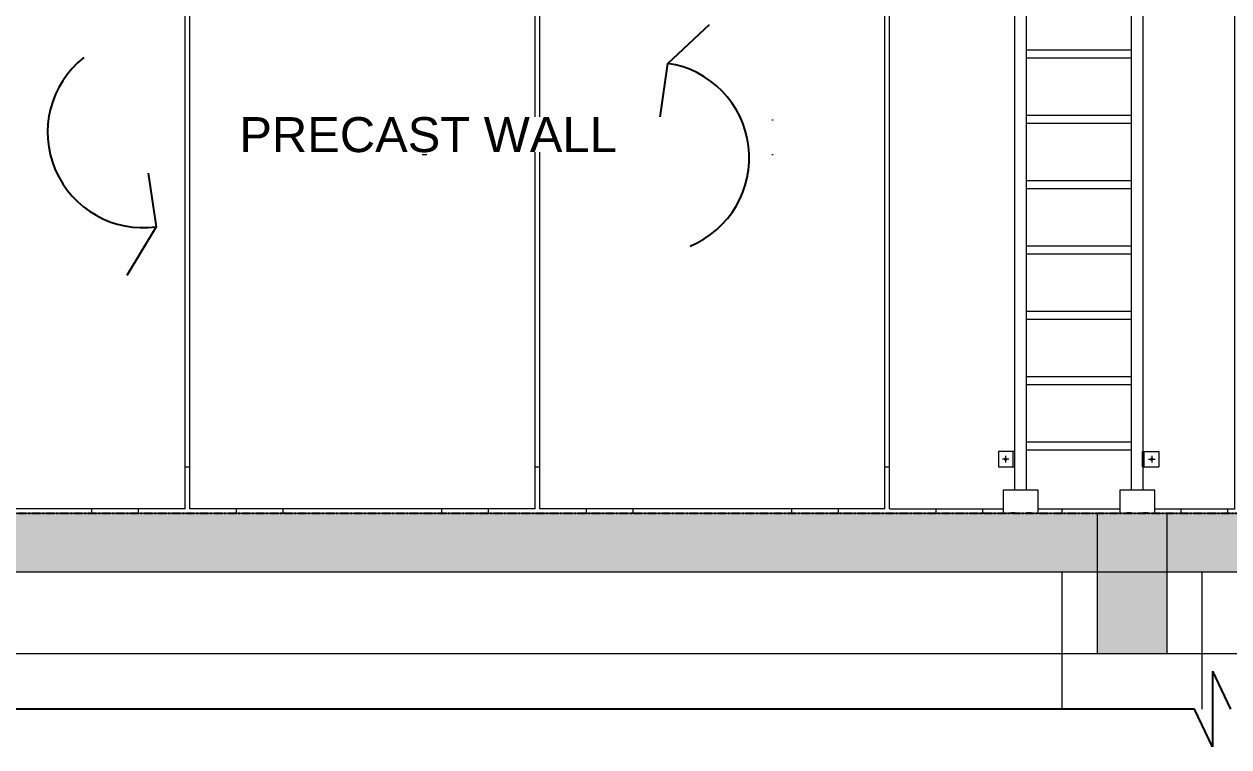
# Model space of a CAD drawing. Header units: millimetres. Extents: x -153298 to 620751, y -313239 to 250031.
# Drawn here: x 104967 to 110132, y 25325 to 28424 of the extents above; entities that cross this region are included whole.
import ezdxf

# ---------------------------------------------------------------- set-up
doc = ezdxf.new("R2010")
doc.units = ezdxf.units.MM
for name, pattern in [('CENTER', [2, 1.25, -0.25, 0.25, -0.25]), ('XKITLINE00', [0]), ('XKITLINE02', [4, 2, -2])]:
    doc.linetypes.add(name, pattern=pattern)
doc.layers.add('000 - EXISTING_BUILDING_MAIN_COLOR_1', color=1, linetype='Continuous')
doc.layers.add('000 - EXISTING_CONCRETE_MAIN_COLOR_1', color=1, linetype='Continuous')
doc.layers.add('Part', color=2, linetype='Continuous', lineweight=0)
doc.layers.add('Z-230_A_LEVEL', color=3, linetype='Continuous', lineweight=9)
doc.styles.add('Arial_2', font='arial.ttf', dxfattribs={"height": 3})

# ---------------------------------------------------------------- blocks, each defined once
blk = doc.blocks.new('*A9796')
at = {"layer": 'Part'}
blk.add_hatch(color=256, dxfattribs=at).paths.add_polyline_path([(866.566, -1.371), (762.273, -1.371), (762.273, 0.629), (866.566, 0.629)], flags=17)
blk = doc.blocks.new('*A9998')
at = {"layer": 'Part'}
blk.add_hatch(color=256, dxfattribs=at).paths.add_polyline_path([(812.566, -4.171), (812.566, 0.629), (814.966, 0.629), (814.966, -4.171)], flags=17)
blk = doc.blocks.new('*A25752495')
at = {"layer": '000 - EXISTING_BUILDING_MAIN_COLOR_1'}
blk.add_hatch(color=256, dxfattribs=at).paths.add_polyline_path([(814.448, 2.544), (814.458, 2.541), (814.468, 2.535), (814.477, 2.528), (814.484, 2.52), (814.489, 2.51), (814.492, 2.5), (814.493, 2.489), (814.492, 2.478), (814.489, 2.467), (814.484, 2.458), (814.477, 2.449), (814.468, 2.442), (814.458, 2.437), (814.448, 2.434), (814.437, 2.433), (814.426, 2.434), (814.416, 2.437), (814.406, 2.442), (814.397, 2.449), (814.39, 2.458), (814.385, 2.467), (814.382, 2.478), (814.381, 2.489), (814.382, 2.5), (814.385, 2.51), (814.39, 2.52), (814.397, 2.528), (814.406, 2.535), (814.416, 2.541), (814.426, 2.544), (814.437, 2.545)], flags=17)
at = {"layer": '000 - EXISTING_BUILDING_MAIN_COLOR_1', "linetype": 'XKITLINE00', "lineweight": 0}
for p, q in [((814.325, 2.489), (814.549, 2.489)), ((814.437, 2.601), (814.437, 2.377))]:
    blk.add_line(p, q, dxfattribs=at)
blk = doc.blocks.new('*A25762496')
at = {"layer": '000 - EXISTING_BUILDING_MAIN_COLOR_1', "linetype": 'XKITLINE02', "lineweight": 0}
for p, q in [((813.606112, 0.668862), (813.606112, 0.628862)), ((813.606112, 0.668862), (813.606112, 0.628862)), ((813.662112, 0.668862), (813.662112, 0.628862)), ((813.662112, 0.668862), (813.662112, 0.628862)), ((813.718112, 0.668862), (813.718112, 0.628862)), ((813.718112, 0.668862), (813.718112, 0.628862)), ((814.166112, 0.668862), (814.166112, 0.628862)), ((814.166112, 0.668862), (814.166112, 0.628862)), ((814.222112, 0.668862), (814.222112, 0.628862)), ((814.222112, 0.668862), (814.222112, 0.628862)), ((814.278112, 0.668862), (814.278112, 0.628862)), ((814.278112, 0.668862), (814.278112, 0.628862))]:
    blk.add_line(p, q, dxfattribs=at)
blk = doc.blocks.new('*A25772497')
at = {"layer": '000 - EXISTING_BUILDING_MAIN_COLOR_1', "linetype": 'XKITLINE00', "lineweight": 0}
for p, q in [((814.117003, 2.748862), (814.677003, 2.748862)), ((814.117003, 2.228862), (814.117003, 2.748862)), ((814.181003, 2.228862), (814.181003, 2.748862)), ((814.677003, 2.748862), (814.677003, 2.228862)), ((814.117003, 2.228862), (814.677003, 2.228862))]:
    blk.add_line(p, q, dxfattribs=at)
blk = doc.blocks.new('*A25782498')
at = {"layer": 'Part', "linetype": 'XKITLINE00', "lineweight": 0}
for p, q in [((815.446157, 0.628862), (815.446157, 0.788862)), ((817.046157, 0.628862), (817.046157, 0.788862))]:
    blk.add_line(p, q, dxfattribs=at)
blk = doc.blocks.new('*A25792499')
at = {"layer": '000 - EXISTING_BUILDING_MAIN_COLOR_1', "linetype": 'XKITLINE00', "lineweight": 0}
for p, q in [((810.142352, 12.044862), (813.742272, 12.044862)), ((810.142352, 11.772862), (813.742272, 11.772862))]:
    blk.add_line(p, q, dxfattribs=at)
blk = doc.blocks.new('*A25802500')
at = {"layer": '000 - EXISTING_BUILDING_MAIN_COLOR_1', "linetype": 'XKITLINE00', "lineweight": 0}
for p, q in [((810.142352, 9.804862), (813.742272, 9.804862)), ((810.142352, 9.532862), (813.742272, 9.532862))]:
    blk.add_line(p, q, dxfattribs=at)
blk = doc.blocks.new('*A25812501')
at = {"layer": '000 - EXISTING_BUILDING_MAIN_COLOR_1', "linetype": 'XKITLINE00', "lineweight": 0}
for p, q in [((810.142352, 7.564862), (813.742272, 7.564862)), ((810.142352, 7.292862), (813.742272, 7.292862))]:
    blk.add_line(p, q, dxfattribs=at)
blk = doc.blocks.new('*A25822502')
at = {"layer": '000 - EXISTING_BUILDING_MAIN_COLOR_1', "linetype": 'XKITLINE00', "lineweight": 0}
for p, q in [((810.142352, 5.324862), (813.742272, 5.324862)), ((810.142352, 5.052862), (813.742272, 5.052862))]:
    blk.add_line(p, q, dxfattribs=at)
blk = doc.blocks.new('*A25852505')
at = {"layer": '000 - EXISTING_BUILDING_MAIN_COLOR_1', "linetype": 'XKITLINE00', "lineweight": 0}
for p, q in [((810.142352, 14.284862), (813.742272, 14.284862)), ((810.142352, 14.012862), (813.742272, 14.012862))]:
    blk.add_line(p, q, dxfattribs=at)
blk = doc.blocks.new('*A25862506')
at = {"layer": '000 - EXISTING_BUILDING_MAIN_COLOR_1', "linetype": 'XKITLINE00', "lineweight": 0}
for p, q in [((810.142352, 16.524862), (813.742272, 16.524862)), ((810.142352, 16.252862), (813.742272, 16.252862))]:
    blk.add_line(p, q, dxfattribs=at)
blk = doc.blocks.new('*A26532566')
at = {"layer": 'Part', "linetype": 'XKITLINE00', "lineweight": 0}
for p, q in [((781.286157, 2.228857), (781.446157, 2.228857)), ((793.286157, 2.228857), (793.446157, 2.228857)), ((805.286157, 2.228857), (805.446157, 2.228857))]:
    blk.add_line(p, q, dxfattribs=at)
blk = doc.blocks.new('*A26542567')
at = {"layer": '000 - EXISTING_CONCRETE_MAIN_COLOR_1', "linetype": 'XKITLINE00', "lineweight": 0}
for p, q in [((770.118152, -4.171138), (812.566133, -4.171138)), ((814.966133, -4.171138), (864.16613, -4.171138))]:
    blk.add_line(p, q, dxfattribs=at)
blk = doc.blocks.new('*A26552568')
at = {"layer": 'Part', "linetype": 'XKITLINE00', "lineweight": 0}
for p, q in [((866.566152, 0.628857), (762.273467, 0.628857)), ((762.273467, -1.371143), (866.566152, -1.371143))]:
    blk.add_line(p, q, dxfattribs=at)
blk = doc.blocks.new('*A26562569')
at = {"layer": '000 - EXISTING_CONCRETE_MAIN_COLOR_1', "linetype": 'XKITLINE00', "lineweight": 0}
for p, q in [((811.366152, 0.628857), (811.366152, 0.788862)), ((811.366152, -6.078645), (811.366152, -1.371143)), ((816.166152, -6.078645), (816.166152, -1.371143))]:
    blk.add_line(p, q, dxfattribs=at)
blk = doc.blocks.new('*A26582571')
at = {"layer": '000 - EXISTING_BUILDING_MAIN_COLOR_1', "linetype": 'XKITLINE00', "lineweight": 0}
for p, q in [((793.446157, 0.788862), (793.446157, 31.628862)), ((805.286157, 0.788862), (805.286157, 31.628862)), ((805.286157, 0.788862), (793.446157, 0.788862))]:
    blk.add_line(p, q, dxfattribs=at)
blk = doc.blocks.new('*A26592572')
at = {"layer": 'Part', "linetype": 'XKITLINE00', "lineweight": 0}
for p, q in [((781.446157, 31.828862), (791.822123, 31.828862)), ((781.446157, 0.788862), (781.446157, 31.828862)), ((793.286157, 0.788862), (793.286157, 31.628862)), ((793.286157, 0.788862), (781.446157, 0.788862))]:
    blk.add_line(p, q, dxfattribs=at)
blk = doc.blocks.new('*A26602573')
at = {"layer": 'Part', "linetype": 'XKITLINE00', "lineweight": 0}
for p, q in [((769.446157, 31.828862), (781.286157, 31.828862)), ((769.446157, 0.788862), (769.446157, 31.828862)), ((781.286157, 0.788862), (781.286157, 31.828862)), ((781.286157, 0.788862), (769.446157, 0.788862))]:
    blk.add_line(p, q, dxfattribs=at)
blk = doc.blocks.new('*A26632576')
at = {"layer": 'Part', "linetype": 'XKITLINE00', "lineweight": 0}
for p, q in [((783.046157, 0.628862), (783.046157, 0.788862)), ((784.646157, 0.628862), (784.646157, 0.788862))]:
    blk.add_line(p, q, dxfattribs=at)
blk = doc.blocks.new('*A26642577')
at = {"layer": 'Part', "linetype": 'XKITLINE00', "lineweight": 0}
for p, q in [((778.086157, 0.628862), (778.086157, 0.788862)), ((779.686157, 0.628862), (779.686157, 0.788862))]:
    blk.add_line(p, q, dxfattribs=at)
blk = doc.blocks.new('*A26652578')
at = {"layer": '000 - EXISTING_BUILDING_MAIN_COLOR_1', "linetype": 'XKITLINE00', "lineweight": 0}
for p, q in [((790.086157, 0.628862), (790.086157, 0.788862)), ((791.686157, 0.628862), (791.686157, 0.788862))]:
    blk.add_line(p, q, dxfattribs=at)
blk = doc.blocks.new('*A26662579')
at = {"layer": '000 - EXISTING_BUILDING_MAIN_COLOR_1', "linetype": 'XKITLINE00', "lineweight": 0}
for p, q in [((802.086157, 0.628862), (802.086157, 0.788862)), ((803.686157, 0.628862), (803.686157, 0.788862))]:
    blk.add_line(p, q, dxfattribs=at)
blk = doc.blocks.new('*A26672580')
at = {"layer": '000 - EXISTING_BUILDING_MAIN_COLOR_1', "linetype": 'XKITLINE00', "lineweight": 0}
for p, q in [((795.046157, 0.628862), (795.046157, 0.788862)), ((796.646157, 0.628862), (796.646157, 0.788862))]:
    blk.add_line(p, q, dxfattribs=at)
blk = doc.blocks.new('*A26682581')
at = {"layer": '000 - EXISTING_BUILDING_MAIN_COLOR_1', "linetype": 'XKITLINE00', "lineweight": 0}
for p, q in [((814.542872, 34.569255), (814.542872, 40.868862)), ((814.942872, 40.868862), (814.542872, 40.868862)), ((814.942872, 34.428862), (814.942872, 40.868862)), ((813.742283, 33.569255), (814.542872, 34.569255)), ((814.142283, 33.428862), (814.942872, 34.428862)), ((813.742283, 1.428862), (813.742283, 33.569255)), ((814.142283, 29.188862), (814.142283, 33.428862)), ((814.142283, 18.788862), (814.142283, 28.628862)), ((814.142283, 1.428862), (814.142283, 18.228862))]:
    blk.add_line(p, q, dxfattribs=at)
blk = doc.blocks.new('*A26692582')
at = {"layer": '000 - EXISTING_BUILDING_MAIN_COLOR_1', "linetype": 'XKITLINE00', "lineweight": 0}
for p, q in [((809.341752, 40.868862), (808.941752, 40.868862)), ((808.941752, 40.868862), (808.941752, 34.428862)), ((809.341752, 34.569255), (809.341752, 40.868862)), ((808.941752, 34.428862), (809.742341, 33.428862)), ((810.142341, 33.569255), (809.341752, 34.569255)), ((810.142341, 1.428862), (810.142341, 33.569255)), ((809.742341, 29.188862), (809.742341, 33.428862)), ((809.742341, 18.788862), (809.742341, 28.628862)), ((809.742341, 1.428862), (809.742341, 18.228862))]:
    blk.add_line(p, q, dxfattribs=at)
blk = doc.blocks.new('*A26702583')
at = {"layer": 'Part', "linetype": 'XKITLINE00', "lineweight": 0}
for p, q in [((815.902123, 31.828862), (817.286157, 31.828862)), ((817.286157, 0.788862), (817.286157, 31.828862)), ((805.446157, 0.788862), (805.446157, 31.628862)), ((805.446157, 0.788862), (809.342134, 0.788862)), ((810.542134, 0.788862), (813.342099, 0.788862)), ((814.542099, 0.788862), (817.286157, 0.788862))]:
    blk.add_line(p, q, dxfattribs=at)
blk = doc.blocks.new('*A26712584')
at = {"layer": 'Part', "linetype": 'XKITLINE00', "lineweight": 0}
for p, q in [((814.966133, 0.628862), (812.566133, 0.628862)), ((812.566133, 0.628862), (812.566133, -4.171138)), ((814.966133, -4.171138), (814.966133, 0.628862)), ((812.566133, -4.171138), (814.966133, -4.171138))]:
    blk.add_line(p, q, dxfattribs=at)
blk = doc.blocks.new('*A26732586')
at = {"layer": '000 - EXISTING_BUILDING_MAIN_COLOR_1', "linetype": 'XKITLINE00', "lineweight": 0}
for p, q in [((810.542134, 1.428862), (809.342134, 1.428862)), ((809.342134, 1.428862), (809.342134, 0.628862)), ((810.542134, 0.628862), (810.542134, 1.428862))]:
    blk.add_line(p, q, dxfattribs=at)
blk = doc.blocks.new('*A26742587')
at = {"layer": '000 - EXISTING_BUILDING_MAIN_COLOR_1'}
blk.add_hatch(color=256, dxfattribs=at).paths.add_polyline_path([(809.412, 2.434), (809.401, 2.437), (809.392, 2.442), (809.383, 2.449), (809.376, 2.458), (809.371, 2.467), (809.368, 2.478), (809.367, 2.489), (809.368, 2.5), (809.371, 2.51), (809.376, 2.52), (809.383, 2.528), (809.392, 2.535), (809.401, 2.541), (809.412, 2.544), (809.423, 2.545), (809.434, 2.544), (809.444, 2.541), (809.454, 2.535), (809.462, 2.528), (809.469, 2.52), (809.474, 2.51), (809.478, 2.5), (809.479, 2.489), (809.478, 2.478), (809.474, 2.467), (809.469, 2.458), (809.462, 2.449), (809.454, 2.442), (809.444, 2.437), (809.434, 2.434), (809.423, 2.433)], flags=17)
at = {"layer": '000 - EXISTING_BUILDING_MAIN_COLOR_1', "linetype": 'XKITLINE00', "lineweight": 0}
for p, q in [((809.535, 2.489), (809.311, 2.489)), ((809.423, 2.601), (809.423, 2.377))]:
    blk.add_line(p, q, dxfattribs=at)
blk = doc.blocks.new('*A26752588')
at = {"layer": '000 - EXISTING_BUILDING_MAIN_COLOR_1', "linetype": 'XKITLINE02', "lineweight": 0}
for p, q in [((809.606512, 0.668862), (809.606512, 0.628862)), ((809.606512, 0.668862), (809.606512, 0.628862)), ((809.662512, 0.668862), (809.662512, 0.628862)), ((809.662512, 0.668862), (809.662512, 0.628862)), ((809.718512, 0.668862), (809.718512, 0.628862)), ((809.718512, 0.668862), (809.718512, 0.628862)), ((810.166512, 0.668862), (810.166512, 0.628862)), ((810.166512, 0.668862), (810.166512, 0.628862)), ((810.222512, 0.668862), (810.222512, 0.628862)), ((810.222512, 0.668862), (810.222512, 0.628862)), ((810.278512, 0.668862), (810.278512, 0.628862)), ((810.278512, 0.668862), (810.278512, 0.628862))]:
    blk.add_line(p, q, dxfattribs=at)
blk = doc.blocks.new('*A26762589')
at = {"layer": '000 - EXISTING_BUILDING_MAIN_COLOR_1', "linetype": 'XKITLINE00', "lineweight": 0}
for p, q in [((809.742661, 2.748862), (809.182661, 2.748862)), ((809.182661, 2.748862), (809.182661, 2.228862)), ((809.678661, 2.228862), (809.678661, 2.748862)), ((809.742661, 2.228862), (809.742661, 2.748862)), ((809.182661, 2.228862), (809.742661, 2.228862))]:
    blk.add_line(p, q, dxfattribs=at)
blk = doc.blocks.new('*A26772590')
at = {"layer": '000 - EXISTING_BUILDING_MAIN_COLOR_1', "linetype": 'XKITLINE00', "lineweight": 0}
for p, q in [((807.046157, 0.628862), (807.046157, 0.788862)), ((808.646157, 0.628862), (808.646157, 0.788862))]:
    blk.add_line(p, q, dxfattribs=at)
blk = doc.blocks.new('*A26782591')
at = {"layer": '000 - EXISTING_BUILDING_MAIN_COLOR_1', "linetype": 'XKITLINE00', "lineweight": 0}
for p, q in [((814.542099, 1.428862), (813.342099, 1.428862)), ((813.342099, 1.428862), (813.342099, 0.628862)), ((814.542099, 0.628862), (814.542099, 1.428862))]:
    blk.add_line(p, q, dxfattribs=at)
blk = doc.blocks.new('*A26792592')
at = {"layer": '000 - EXISTING_BUILDING_MAIN_COLOR_1', "linetype": 'XKITLINE00', "lineweight": 0}
for p, q in [((810.142352, 3.084862), (813.742272, 3.084862)), ((810.142352, 2.812862), (813.742272, 2.812862))]:
    blk.add_line(p, q, dxfattribs=at)
blk = doc.blocks.new('*A19351875')
at = {"layer": '000 - EXISTING_BUILDING_MAIN_COLOR_1', "linetype": 'XKITLINE00', "lineweight": 0}
for p, q in [((649.863606, -41.94437), (650.023606, -41.94437)), ((661.863606, -41.94437), (661.903604, -41.94437)), ((649.863606, -43.14437), (650.023606, -43.14437)), ((661.863606, -43.14437), (661.903604, -43.14437))]:
    blk.add_line(p, q, dxfattribs=at)
blk = doc.blocks.new('*A19361876')
at = {"layer": 'Part', "linetype": 'XKITLINE00', "lineweight": 0}
blk.add_line((638.943535, -45.14437), (638.943621, -45.14437), dxfattribs=at)

msp = doc.modelspace()

# ---------------------------------------------------------------- linework, layer by layer
at = {"color": 1, "linetype": 'CENTER', "ltscale": 30}
msp.add_line((114157.3911, 26325.8988), (100044.4995, 26325.8988), dxfattribs=at)
at = {"color": 1}
for p, q in [((110062.1291, 25649.649), (110062.1291, 25325.2117)), ((110062.1291, 25649.649), (110139.6885, 25487.4303)), ((109984.5697, 25487.4303), (102967.2226, 25487.4303)), ((110062.1291, 25325.2117), (109984.5697, 25487.4303))]:
    msp.add_line(p, q, dxfattribs=at)
at = {"color": 3}
for points in [[(107694.6381, 28025.323), (107726.1716, 28255.4716), (107905.1458, 28421.4308)], [(105498.7, 27784.5202), (105532.4697, 27554.689), (105406.7588, 27345.4738)]]:
    msp.add_lwpolyline(points, dxfattribs=at)
for centre, start, end in [((105476.9491, 27960.1993), 128.467033, 277.7961948), ((107666.6329, 27850.5318), 292.3065204, 81.6356822)]:
    msp.add_arc(centre, 409.2935, start, end, dxfattribs=at)

# ---------------------------------------------------------------- block references
at = {"lineweight": 0, "xscale": 125, "yscale": 125, "zscale": 125}
for name, p in [('*A26692582', (7997.111, 26247.291)), ('*A26682581', (7997.111, 26247.291)), ('*A26602573', (7997.111, 26247.291)), ('*A26592572', (7997.111, 26247.291)), ('*A26702583', (7997.111, 26247.291)), ('*A26582571', (7997.111, 26247.291)), ('*A25862506', (7997.111, 26247.291)), ('*A19351875', (25439.9588, 33257.0108)), ('*A25852505', (7997.111, 26247.291)), ('*A25792499', (7997.111, 26247.291)), ('*A19361876', (25439.9588, 33257.0108)), ('*A25802500', (7997.111, 26247.291)), ('*A25812501', (7997.111, 26247.291)), ('*A25822502', (7997.111, 26247.291)), ('*A26792592', (7997.111, 26247.291)), ('*A26762589', (7997.111, 26247.291)), ('*A26742587', (7997.111, 26247.291)), ('*A25772497', (7997.111, 26247.291)), ('*A25752495', (7997.111, 26247.291)), ('*A26532566', (7997.111, 26247.291)), ('*A26732586', (7997.111, 26247.291)), ('*A26782591', (7997.111, 26247.291)), ('*A26642577', (7997.111, 26247.291)), ('*A26632576', (7997.111, 26247.291)), ('*A26652578', (7997.111, 26247.291)), ('*A26672580', (7997.111, 26247.291)), ('*A26662579', (7997.111, 26247.291)), ('*A26772590', (7997.111, 26247.291)), ('*A26562569', (7997.111, 26247.291)), ('*A25782498', (7997.111, 26247.291)), ('*A9796', (7997.111, 26247.291)), ('*A26552568', (7997.111, 26247.291)), ('*A26752588', (7997.111, 26247.291)), ('*A9998', (7997.111, 26247.291)), ('*A26712584', (7997.111, 26247.291)), ('*A25762496', (7997.111, 26247.291)), ('*A26542567', (7997.111, 26247.291))]:
    msp.add_blockref(name, p, dxfattribs=at)

# ---------------------------------------------------------------- next in the draw order: texts
at = {"layer": 'Z-230_A_LEVEL', "insert": (105889.6208, 28024.9088), "char_height": 150, "width": 1817.263696, "attachment_point": 1, "style": 'Arial_2', "bg_fill": 3, "box_fill_scale": 1, "bg_fill_color": 256, "bg_fill_transparency": 0}
msp.add_mtext('PRECAST WALL', dxfattribs=at)

doc.saveas('drawing.dxf')
